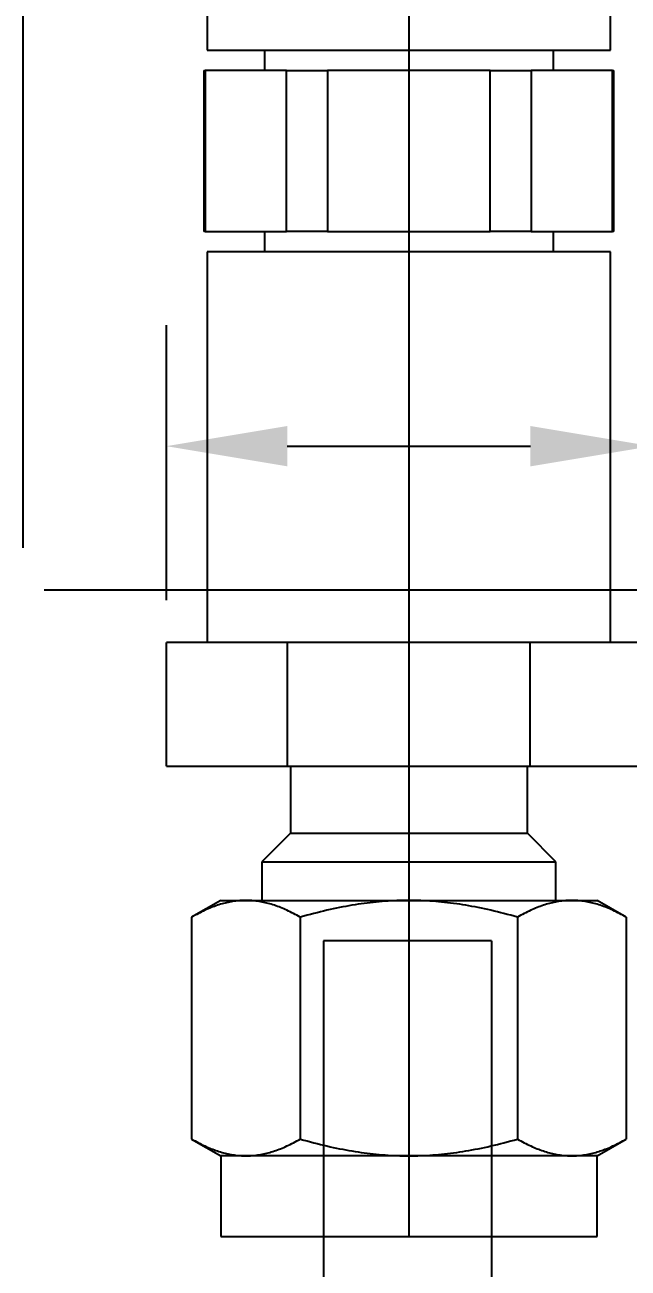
# Model space of a CAD drawing. Extents: x 22.1 to 29.7, y -15.3 to -5.1.
# Drawn here: x 26.293 to 27.191, y -8.425 to -6.575 of the extents above; entities that cross this region are included whole.
import ezdxf

# ---------------------------------------------------------------- set-up
doc = ezdxf.new("R2010")
doc.units = 0
doc.header["$MEASUREMENT"] = 0
doc.linetypes.add('CENTER2', pattern=[28.575, 19.05, -3.175, 3.175, -3.175])
doc.linetypes.add('HIDDEN2', pattern=[4.7625, 3.175, -1.5875])
doc.layers.get('0').update_dxf_attribs({"linetype": 'CONTINUOUS'})
doc.layers.get('Defpoints').update_dxf_attribs({"linetype": 'CONTINUOUS'})
for name, color, linetype in [('TRDETAIL2', 7, 'CONTINUOUS'), ('TRDETAIL3', 7, 'CONTINUOUS'), ('TRMODEL1', 7, 'CONTINUOUS')]:
    doc.layers.add(name, color=color, linetype=linetype)
doc.dimstyles.get("Standard").update_dxf_attribs({"dimtxt": 0.18, "dimasz": 0.18, "dimexe": 0.18, "dimexo": 0.0625, "dimgap": 0.09, "dimtad": 0, "dimtih": 1, "dimtoh": 1, "dimdec": 4, "dimzin": 0, "dimdsep": 46, "dimtxsty": 'Standard', "dimcen": 0.09, "dimadec": 0, "dimazin": 0, "dimtfac": 1, "dimtdec": 4, "dimtofl": 0, "dimtmove": 0, "dimatfit": 3, "dimfxl": 1, "dimtolj": 1, "dimtzin": 0, "dimarcsym": 0})

# ---------------------------------------------------------------- blocks, each defined once
blk = doc.blocks.new('*D20')
at = {"color": 0, "linetype": 'Continuous', "lineweight": -2, "transparency": 16777216}
for p, q in [((25.2398, -7.3532), (25.2398, -6.2978)), ((26.291, -7.3532), (26.291, -6.2978)), ((25.0598, -6.4778), (24.8798, -6.4778)), ((26.471, -6.4778), (26.651, -6.4778))]:
    blk.add_line(p, q, dxfattribs=at)
at = {"color": 0, "linetype": 'Continuous', "transparency": 16777216}
for points in [[(25.0598, -6.4478), (25.0598, -6.5078), (25.2398, -6.4778)], [(26.471, -6.4478), (26.471, -6.5078), (26.291, -6.4778)]]:
    blk.add_solid(points, dxfattribs=at)
at = {"layer": 'Defpoints', "color": 0, "linetype": 'Continuous', "transparency": 16777216}
for p in [(26.291, -6.4778), (25.2398, -7.4157), (26.291, -7.4157)]:
    blk.add_point(p, dxfattribs=at)
at = {"color": 0, "linetype": 'Continuous', "transparency": 16777216, "insert": (25.7654, -6.4778), "char_height": 0.18, "attachment_point": 5}
blk.add_mtext('\\A1;1.0511', dxfattribs=at)
blk = doc.blocks.new('*D24')
at = {"color": 0, "linetype": 'Continuous', "lineweight": -2, "transparency": 16777216}
for p, q in [((26.5039, -7.4311), (26.5039, -7.0218)), ((27.2256, -7.4311), (27.2256, -7.0218)), ((26.6839, -7.2018), (27.0456, -7.2018)), ((27.2256, -7.2018), (27.4056, -7.2018))]:
    blk.add_line(p, q, dxfattribs=at)
at = {"color": 0, "linetype": 'Continuous', "transparency": 16777216}
for points in [[(26.6839, -7.1718), (26.6839, -7.2318), (26.5039, -7.2018)], [(27.0456, -7.1718), (27.0456, -7.2318), (27.2256, -7.2018)]]:
    blk.add_solid(points, dxfattribs=at)
at = {"layer": 'Defpoints', "color": 0, "linetype": 'Continuous', "transparency": 16777216}
for p in [(27.2256, -7.2018), (26.5039, -7.4936), (27.2256, -7.4936)]:
    blk.add_point(p, dxfattribs=at)
at = {"color": 0, "linetype": 'Continuous', "transparency": 16777216, "insert": (27.9006, -7.2018), "char_height": 0.18, "attachment_point": 5}
blk.add_mtext('\\A1;0.7217', dxfattribs=at)
blk = doc.blocks.new('*D27')
at = {"color": 0, "linetype": 'Continuous', "lineweight": -2, "transparency": 16777216}
for p, q in [((26.3222, -7.4157), (29.4986, -7.4157)), ((29.4086, -7.5057), (29.4086, -8.4304)), ((29.4086, -10.7651), (29.4086, -9.8404)), ((26.0215, -10.8551), (29.4986, -10.8551))]:
    blk.add_line(p, q, dxfattribs=at)
at = {"color": 0, "linetype": 'Continuous', "transparency": 16777216}
for points in [[(29.3936, -7.5057), (29.4236, -7.5057), (29.4086, -7.4157)], [(29.3936, -10.7651), (29.4236, -10.7651), (29.4086, -10.8551)]]:
    blk.add_solid(points, dxfattribs=at)
at = {"layer": 'Defpoints', "color": 0, "linetype": 'Continuous', "transparency": 16777216}
for p in [(26.291, -7.4157), (29.4086, -7.4157), (25.9903, -10.8551)]:
    blk.add_point(p, dxfattribs=at)
at = {"color": 0, "linetype": 'Continuous', "transparency": 16777216, "insert": (29.4086, -9.1354), "char_height": 0.09, "width": 0.45, "attachment_point": 5}
blk.add_mtext("\\A1;3.4394 Estimated Height, may vary based on machinist's adjustments", dxfattribs=at)

msp = doc.modelspace()

# ---------------------------------------------------------------- linework, layer by layer
at = {"color": 0, "linetype": 'Continuous'}
for p, q in [((26.98776, -7.93782), (26.73776, -7.93782)), ((26.73776, -7.93782), (26.73776, -8.73934))]:
    msp.add_line(p, q, dxfattribs=at)
at = {"layer": 'TRDETAIL2', "color": 0, "linetype": 'HIDDEN2'}
msp.add_line((26.98776, -7.93782), (26.98776, -8.89434), dxfattribs=at)
at = {"layer": 'TRDETAIL3', "color": 252, "linetype": 'CENTER2'}
msp.add_line((26.86479, -5.14762), (26.86479, -8.37762), dxfattribs=at)
at = {"layer": 'TRMODEL1', "color": 252, "linetype": 'Continuous'}
for p, q in [((26.56479, -6.03162), (26.56479, -6.61262)), ((27.16479, -6.61262), (27.16479, -6.03162)), ((26.56479, -6.61262), (27.16479, -6.61262)), ((26.64979, -6.61262), (26.64979, -6.64262)), ((27.07979, -6.64262), (27.07979, -6.61262)), ((26.55979, -6.64262), (26.56183, -6.64262)), ((26.55979, -6.64262), (26.55979, -6.88262)), ((26.68277, -6.64262), (26.56183, -6.64262)), ((26.56183, -6.64262), (26.56183, -6.88262)), ((26.68277, -6.64262), (26.74385, -6.64262)), ((26.68277, -6.88262), (26.68277, -6.64262)), ((26.98572, -6.64262), (26.74385, -6.64262)), ((26.74385, -6.64262), (26.74385, -6.88262)), ((26.98572, -6.64262), (27.04681, -6.64262)), ((26.98572, -6.88262), (26.98572, -6.64262)), ((27.04681, -6.64262), (27.04681, -6.88262)), ((27.16774, -6.64262), (27.04681, -6.64262)), ((27.16774, -6.64262), (27.16979, -6.64262)), ((27.16774, -6.88262), (27.16774, -6.64262)), ((27.16979, -6.88262), (27.16979, -6.64262)), ((26.56183, -6.88262), (26.55979, -6.88262)), ((26.56183, -6.88262), (26.68277, -6.88262)), ((26.64979, -6.88262), (26.64979, -6.91262)), ((26.74385, -6.88262), (26.68277, -6.88262)), ((26.74385, -6.88262), (26.98572, -6.88262)), ((27.04681, -6.88262), (26.98572, -6.88262)), ((27.04681, -6.88262), (27.16774, -6.88262)), ((27.07979, -6.91262), (27.07979, -6.88262)), ((27.16979, -6.88262), (27.16774, -6.88262)), ((27.16479, -6.91262), (26.56479, -6.91262)), ((26.56479, -6.91262), (26.56479, -7.49362)), ((27.16479, -7.49362), (27.16479, -6.91262)), ((26.68436, -7.49362), (26.50394, -7.49362)), ((26.50394, -7.67762), (26.50394, -7.49362)), ((27.04521, -7.49362), (26.68436, -7.49362)), ((26.68436, -7.67762), (26.68436, -7.49362)), ((27.04521, -7.67762), (27.04521, -7.49362)), ((27.22563, -7.49362), (27.04521, -7.49362)), ((26.50394, -7.67762), (26.68436, -7.67762)), ((26.68436, -7.67762), (27.04521, -7.67762)), ((26.68854, -7.67762), (26.68854, -7.77762)), ((27.04104, -7.77762), (27.04104, -7.67762)), ((27.04521, -7.67762), (27.22563, -7.67762)), ((26.68854, -7.77762), (26.64604, -7.82012)), ((26.68854, -7.77762), (27.04104, -7.77762)), ((27.08354, -7.82012), (27.04104, -7.77762)), ((26.64604, -7.82012), (27.08354, -7.82012)), ((26.64604, -7.82012), (26.64604, -7.87762)), ((27.08354, -7.87762), (27.08354, -7.82012)), ((26.58479, -7.87762), (26.54147, -7.90263)), ((26.58479, -7.87762), (26.6223, -7.87762)), ((26.60015, -7.87963), (26.59793, -7.88005)), ((26.60237, -7.87925), (26.60015, -7.87963)), ((26.60458, -7.87891), (26.60237, -7.87925)), ((26.60679, -7.87861), (26.60458, -7.87891)), ((26.60901, -7.87835), (26.60679, -7.87861)), ((26.61122, -7.87813), (26.60901, -7.87835)), ((26.61343, -7.87795), (26.61122, -7.87813)), ((26.61564, -7.87781), (26.61343, -7.87795)), ((26.61786, -7.8777), (26.61564, -7.87781)), ((26.62008, -7.87764), (26.61786, -7.8777)), ((26.6223, -7.87762), (26.62008, -7.87764)), ((26.62452, -7.87764), (26.6223, -7.87762)), ((26.6223, -7.87762), (26.86479, -7.87762)), ((26.62674, -7.8777), (26.62452, -7.87764)), ((26.62896, -7.87781), (26.62674, -7.8777)), ((26.63117, -7.87795), (26.62896, -7.87781)), ((26.63338, -7.87813), (26.63117, -7.87795)), ((26.63559, -7.87835), (26.63338, -7.87813)), ((26.6378, -7.87861), (26.63559, -7.87835)), ((26.64002, -7.87891), (26.6378, -7.87861)), ((26.64223, -7.87925), (26.64002, -7.87891)), ((26.64445, -7.87963), (26.64223, -7.87925)), ((26.64667, -7.88005), (26.64445, -7.87963)), ((26.82049, -7.87963), (26.81605, -7.88005)), ((26.82492, -7.87925), (26.82049, -7.87963)), ((26.82935, -7.87891), (26.82492, -7.87925)), ((26.83378, -7.87861), (26.82935, -7.87891)), ((26.8382, -7.87835), (26.83378, -7.87861)), ((26.84262, -7.87813), (26.8382, -7.87835)), ((26.84704, -7.87795), (26.84262, -7.87813)), ((26.85147, -7.87781), (26.84704, -7.87795)), ((26.8559, -7.8777), (26.85147, -7.87781)), ((26.86034, -7.87764), (26.8559, -7.8777)), ((26.86479, -7.87762), (26.86034, -7.87764)), ((26.86479, -7.87762), (27.10727, -7.87762)), ((26.86923, -7.87764), (26.86479, -7.87762)), ((26.87367, -7.8777), (26.86923, -7.87764)), ((26.8781, -7.87781), (26.87367, -7.8777)), ((26.88253, -7.87795), (26.8781, -7.87781)), ((26.88695, -7.87813), (26.88253, -7.87795)), ((26.89137, -7.87835), (26.88695, -7.87813)), ((26.89579, -7.87861), (26.89137, -7.87835)), ((26.90022, -7.87891), (26.89579, -7.87861)), ((26.90465, -7.87925), (26.90022, -7.87891)), ((26.90908, -7.87963), (26.90465, -7.87925)), ((26.91352, -7.88005), (26.90908, -7.87963)), ((27.08512, -7.87963), (27.0829, -7.88005)), ((27.08734, -7.87925), (27.08512, -7.87963)), ((27.08956, -7.87891), (27.08734, -7.87925)), ((27.09177, -7.87861), (27.08956, -7.87891)), ((27.09398, -7.87835), (27.09177, -7.87861)), ((27.09619, -7.87813), (27.09398, -7.87835)), ((27.0984, -7.87795), (27.09619, -7.87813)), ((27.10062, -7.87781), (27.0984, -7.87795)), ((27.10283, -7.8777), (27.10062, -7.87781)), ((27.10505, -7.87764), (27.10283, -7.8777)), ((27.10727, -7.87762), (27.10505, -7.87764)), ((27.1095, -7.87764), (27.10727, -7.87762)), ((27.10727, -7.87762), (27.14479, -7.87762)), ((27.11171, -7.8777), (27.1095, -7.87764)), ((27.11393, -7.87781), (27.11171, -7.8777)), ((27.11614, -7.87795), (27.11393, -7.87781)), ((27.11835, -7.87813), (27.11614, -7.87795)), ((27.12057, -7.87835), (27.11835, -7.87813)), ((27.12278, -7.87861), (27.12057, -7.87835)), ((27.12499, -7.87891), (27.12278, -7.87861)), ((27.1272, -7.87925), (27.12499, -7.87891)), ((27.12942, -7.87963), (27.1272, -7.87925)), ((27.13164, -7.88005), (27.12942, -7.87963)), ((27.1881, -7.90263), (27.14479, -7.87762)), ((26.55155, -7.89709), (26.54906, -7.8984)), ((26.55401, -7.89583), (26.55155, -7.89709)), ((26.55646, -7.89461), (26.55401, -7.89583)), ((26.55888, -7.89344), (26.55646, -7.89461)), ((26.56128, -7.89231), (26.55888, -7.89344)), ((26.56367, -7.89123), (26.56128, -7.89231)), ((26.56604, -7.89019), (26.56367, -7.89123)), ((26.56839, -7.88919), (26.56604, -7.89019)), ((26.57073, -7.88824), (26.56839, -7.88919)), ((26.57305, -7.88733), (26.57073, -7.88824)), ((26.57537, -7.88647), (26.57305, -7.88733)), ((26.57766, -7.88564), (26.57537, -7.88647)), ((26.57995, -7.88486), (26.57766, -7.88564)), ((26.58223, -7.88411), (26.57995, -7.88486)), ((26.58449, -7.88341), (26.58223, -7.88411)), ((26.58675, -7.88275), (26.58449, -7.88341)), ((26.589, -7.88213), (26.58675, -7.88275)), ((26.59124, -7.88155), (26.589, -7.88213)), ((26.59348, -7.88101), (26.59124, -7.88155)), ((26.59571, -7.88051), (26.59348, -7.88101)), ((26.59793, -7.88005), (26.59571, -7.88051)), ((26.64889, -7.88051), (26.64667, -7.88005)), ((26.65112, -7.88101), (26.64889, -7.88051)), ((26.65335, -7.88155), (26.65112, -7.88101)), ((26.6556, -7.88213), (26.65335, -7.88155)), ((26.65785, -7.88275), (26.6556, -7.88213)), ((26.6601, -7.88341), (26.65785, -7.88275)), ((26.66237, -7.88411), (26.6601, -7.88341)), ((26.66465, -7.88486), (26.66237, -7.88411)), ((26.66693, -7.88564), (26.66465, -7.88486)), ((26.66923, -7.88647), (26.66693, -7.88564)), ((26.67154, -7.88733), (26.66923, -7.88647)), ((26.67387, -7.88824), (26.67154, -7.88733)), ((26.67621, -7.88919), (26.67387, -7.88824)), ((26.67856, -7.89019), (26.67621, -7.88919)), ((26.68093, -7.89123), (26.67856, -7.89019)), ((26.68331, -7.89231), (26.68093, -7.89123)), ((26.68572, -7.89344), (26.68331, -7.89231)), ((26.68814, -7.89461), (26.68572, -7.89344)), ((26.69058, -7.89583), (26.68814, -7.89461)), ((26.69305, -7.89709), (26.69058, -7.89583)), ((26.69553, -7.8984), (26.69305, -7.89709)), ((26.72329, -7.89709), (26.71832, -7.8984)), ((26.72821, -7.89583), (26.72329, -7.89709)), ((26.7331, -7.89461), (26.72821, -7.89583)), ((26.73795, -7.89344), (26.7331, -7.89461)), ((26.74275, -7.89231), (26.73795, -7.89344)), ((26.74753, -7.89123), (26.74275, -7.89231)), ((26.75226, -7.89019), (26.74753, -7.89123)), ((26.75697, -7.88919), (26.75226, -7.89019)), ((26.76165, -7.88824), (26.75697, -7.88919)), ((26.7663, -7.88733), (26.76165, -7.88824)), ((26.77092, -7.88647), (26.7663, -7.88733)), ((26.77552, -7.88564), (26.77092, -7.88647)), ((26.78009, -7.88486), (26.77552, -7.88564)), ((26.78464, -7.88411), (26.78009, -7.88486)), ((26.78918, -7.88341), (26.78464, -7.88411)), ((26.79369, -7.88275), (26.78918, -7.88341)), ((26.79819, -7.88213), (26.79369, -7.88275)), ((26.80267, -7.88155), (26.79819, -7.88213)), ((26.80714, -7.88101), (26.80267, -7.88155)), ((26.8116, -7.88051), (26.80714, -7.88101)), ((26.81605, -7.88005), (26.8116, -7.88051)), ((26.91797, -7.88051), (26.91352, -7.88005)), ((26.92243, -7.88101), (26.91797, -7.88051)), ((26.9269, -7.88155), (26.92243, -7.88101)), ((26.93138, -7.88213), (26.9269, -7.88155)), ((26.93588, -7.88275), (26.93138, -7.88213)), ((26.94039, -7.88341), (26.93588, -7.88275)), ((26.94493, -7.88411), (26.94039, -7.88341)), ((26.94948, -7.88486), (26.94493, -7.88411)), ((26.95405, -7.88564), (26.94948, -7.88486)), ((26.95865, -7.88647), (26.95405, -7.88564)), ((26.96327, -7.88733), (26.95865, -7.88647)), ((26.96792, -7.88824), (26.96327, -7.88733)), ((26.9726, -7.88919), (26.96792, -7.88824)), ((26.97731, -7.89019), (26.9726, -7.88919)), ((26.98204, -7.89123), (26.97731, -7.89019)), ((26.98682, -7.89231), (26.98204, -7.89123)), ((26.99163, -7.89344), (26.98682, -7.89231)), ((26.99647, -7.89461), (26.99163, -7.89344)), ((27.00136, -7.89583), (26.99647, -7.89461)), ((27.00628, -7.89709), (27.00136, -7.89583)), ((27.01125, -7.8984), (27.00628, -7.89709)), ((27.03652, -7.89709), (27.03404, -7.8984)), ((27.03899, -7.89583), (27.03652, -7.89709)), ((27.04143, -7.89461), (27.03899, -7.89583)), ((27.04385, -7.89344), (27.04143, -7.89461)), ((27.04626, -7.89231), (27.04385, -7.89344)), ((27.04864, -7.89123), (27.04626, -7.89231)), ((27.05101, -7.89019), (27.04864, -7.89123)), ((27.05337, -7.88919), (27.05101, -7.89019)), ((27.0557, -7.88824), (27.05337, -7.88919)), ((27.05803, -7.88733), (27.0557, -7.88824)), ((27.06034, -7.88647), (27.05803, -7.88733)), ((27.06264, -7.88564), (27.06034, -7.88647)), ((27.06493, -7.88486), (27.06264, -7.88564)), ((27.0672, -7.88411), (27.06493, -7.88486)), ((27.06947, -7.88341), (27.0672, -7.88411)), ((27.07173, -7.88275), (27.06947, -7.88341)), ((27.07397, -7.88213), (27.07173, -7.88275)), ((27.07622, -7.88155), (27.07397, -7.88213)), ((27.07845, -7.88101), (27.07622, -7.88155)), ((27.08068, -7.88051), (27.07845, -7.88101)), ((27.0829, -7.88005), (27.08068, -7.88051)), ((27.13386, -7.88051), (27.13164, -7.88005)), ((27.13609, -7.88101), (27.13386, -7.88051)), ((27.13833, -7.88155), (27.13609, -7.88101)), ((27.14057, -7.88213), (27.13833, -7.88155)), ((27.14282, -7.88275), (27.14057, -7.88213)), ((27.14508, -7.88341), (27.14282, -7.88275)), ((27.14734, -7.88411), (27.14508, -7.88341)), ((27.14962, -7.88486), (27.14734, -7.88411)), ((27.15191, -7.88564), (27.14962, -7.88486)), ((27.15421, -7.88647), (27.15191, -7.88564)), ((27.15652, -7.88733), (27.15421, -7.88647)), ((27.15884, -7.88824), (27.15652, -7.88733)), ((27.16118, -7.88919), (27.15884, -7.88824)), ((27.16353, -7.89019), (27.16118, -7.88919)), ((27.1659, -7.89123), (27.16353, -7.89019)), ((27.16829, -7.89231), (27.1659, -7.89123)), ((27.17069, -7.89344), (27.16829, -7.89231)), ((27.17312, -7.89461), (27.17069, -7.89344)), ((27.17556, -7.89583), (27.17312, -7.89461)), ((27.17802, -7.89709), (27.17556, -7.89583)), ((27.18051, -7.8984), (27.17802, -7.89709)), ((26.54403, -7.90117), (26.54147, -7.90263)), ((26.54147, -7.90263), (26.54147, -8.23261)), ((26.54656, -7.89976), (26.54403, -7.90117)), ((26.54906, -7.8984), (26.54656, -7.89976)), ((26.69804, -7.89976), (26.69553, -7.8984)), ((26.70057, -7.90117), (26.69804, -7.89976)), ((26.70313, -7.90263), (26.70057, -7.90117)), ((26.70824, -7.90117), (26.70313, -7.90263)), ((26.70313, -7.90263), (26.70313, -8.23261)), ((26.7133, -7.89976), (26.70824, -7.90117)), ((26.71832, -7.8984), (26.7133, -7.89976)), ((27.01627, -7.89976), (27.01125, -7.8984)), ((27.02133, -7.90117), (27.01627, -7.89976)), ((27.02644, -7.90263), (27.02133, -7.90117)), ((27.029, -7.90117), (27.02644, -7.90263)), ((27.02644, -7.90263), (27.02644, -8.23261)), ((27.03153, -7.89976), (27.029, -7.90117)), ((27.03404, -7.8984), (27.03153, -7.89976)), ((27.18301, -7.89976), (27.18051, -7.8984)), ((27.18555, -7.90117), (27.18301, -7.89976)), ((27.1881, -7.90263), (27.18555, -7.90117)), ((27.1881, -7.90263), (27.1881, -8.23261)), ((26.54147, -8.23261), (26.54403, -8.23407)), ((26.54147, -8.23261), (26.58479, -8.25762)), ((26.54403, -8.23407), (26.54656, -8.23548)), ((26.54656, -8.23548), (26.54906, -8.23684)), ((26.54906, -8.23684), (26.55155, -8.23815)), ((26.55155, -8.23815), (26.55401, -8.23942)), ((26.55401, -8.23942), (26.55646, -8.24064)), ((26.55646, -8.24064), (26.55888, -8.24181)), ((26.55888, -8.24181), (26.56128, -8.24294)), ((26.56128, -8.24294), (26.56367, -8.24402)), ((26.56367, -8.24402), (26.56604, -8.24506)), ((26.56604, -8.24506), (26.56839, -8.24605)), ((26.56839, -8.24605), (26.57073, -8.24701)), ((26.57073, -8.24701), (26.57305, -8.24791)), ((26.57305, -8.24791), (26.57537, -8.24878)), ((26.57537, -8.24878), (26.57766, -8.24961)), ((26.57766, -8.24961), (26.57995, -8.25039)), ((26.66465, -8.25039), (26.66693, -8.24961)), ((26.66693, -8.24961), (26.66923, -8.24878)), ((26.66923, -8.24878), (26.67154, -8.24791)), ((26.67154, -8.24791), (26.67387, -8.24701)), ((26.67387, -8.24701), (26.67621, -8.24605)), ((26.67621, -8.24605), (26.67856, -8.24506)), ((26.67856, -8.24506), (26.68093, -8.24402)), ((26.68093, -8.24402), (26.68331, -8.24294)), ((26.68331, -8.24294), (26.68572, -8.24181)), ((26.68572, -8.24181), (26.68814, -8.24064)), ((26.68814, -8.24064), (26.69058, -8.23942)), ((26.69058, -8.23942), (26.69305, -8.23815)), ((26.69305, -8.23815), (26.69553, -8.23684)), ((26.69553, -8.23684), (26.69804, -8.23548)), ((26.69804, -8.23548), (26.70057, -8.23407)), ((26.70057, -8.23407), (26.70313, -8.23261)), ((26.70313, -8.23261), (26.70824, -8.23407)), ((26.70824, -8.23407), (26.7133, -8.23548)), ((26.7133, -8.23548), (26.71832, -8.23684)), ((26.71832, -8.23684), (26.72329, -8.23815)), ((26.72329, -8.23815), (26.72821, -8.23942)), ((26.72821, -8.23942), (26.7331, -8.24064)), ((26.7331, -8.24064), (26.73795, -8.24181)), ((26.73795, -8.24181), (26.74275, -8.24294)), ((26.74275, -8.24294), (26.74753, -8.24402)), ((26.74753, -8.24402), (26.75226, -8.24506)), ((26.75226, -8.24506), (26.75697, -8.24605)), ((26.75697, -8.24605), (26.76165, -8.24701)), ((26.76165, -8.24701), (26.7663, -8.24791)), ((26.7663, -8.24791), (26.77092, -8.24878)), ((26.77092, -8.24878), (26.77552, -8.24961)), ((26.77552, -8.24961), (26.78009, -8.25039)), ((26.94948, -8.25039), (26.95405, -8.24961)), ((26.95405, -8.24961), (26.95865, -8.24878)), ((26.95865, -8.24878), (26.96327, -8.24791)), ((26.96327, -8.24791), (26.96792, -8.24701)), ((26.96792, -8.24701), (26.9726, -8.24605)), ((26.9726, -8.24605), (26.97731, -8.24506)), ((26.97731, -8.24506), (26.98204, -8.24402)), ((26.98204, -8.24402), (26.98682, -8.24294)), ((26.98682, -8.24294), (26.99163, -8.24181)), ((26.99163, -8.24181), (26.99647, -8.24064)), ((26.99647, -8.24064), (27.00136, -8.23942)), ((27.00136, -8.23942), (27.00628, -8.23815)), ((27.00628, -8.23815), (27.01125, -8.23684)), ((27.01125, -8.23684), (27.01627, -8.23548)), ((27.01627, -8.23548), (27.02133, -8.23407)), ((27.02133, -8.23407), (27.02644, -8.23261)), ((27.02644, -8.23261), (27.029, -8.23407)), ((27.029, -8.23407), (27.03153, -8.23548)), ((27.03153, -8.23548), (27.03404, -8.23684)), ((27.03404, -8.23684), (27.03652, -8.23815)), ((27.03652, -8.23815), (27.03899, -8.23942)), ((27.03899, -8.23942), (27.04143, -8.24064)), ((27.04143, -8.24064), (27.04385, -8.24181)), ((27.04385, -8.24181), (27.04626, -8.24294)), ((27.04626, -8.24294), (27.04864, -8.24402)), ((27.04864, -8.24402), (27.05101, -8.24506)), ((27.05101, -8.24506), (27.05337, -8.24605)), ((27.05337, -8.24605), (27.0557, -8.24701)), ((27.0557, -8.24701), (27.05803, -8.24791)), ((27.05803, -8.24791), (27.06034, -8.24878)), ((27.06034, -8.24878), (27.06264, -8.24961)), ((27.06264, -8.24961), (27.06493, -8.25039)), ((27.14479, -8.25762), (27.1881, -8.23261)), ((27.14962, -8.25039), (27.15191, -8.24961)), ((27.15191, -8.24961), (27.15421, -8.24878)), ((27.15421, -8.24878), (27.15652, -8.24791)), ((27.15652, -8.24791), (27.15884, -8.24701)), ((27.15884, -8.24701), (27.16118, -8.24605)), ((27.16118, -8.24605), (27.16353, -8.24506)), ((27.16353, -8.24506), (27.1659, -8.24402)), ((27.1659, -8.24402), (27.16829, -8.24294)), ((27.16829, -8.24294), (27.17069, -8.24181)), ((27.17069, -8.24181), (27.17312, -8.24064)), ((27.17312, -8.24064), (27.17556, -8.23942)), ((27.17556, -8.23942), (27.17802, -8.23815)), ((27.17802, -8.23815), (27.18051, -8.23684)), ((27.18051, -8.23684), (27.18301, -8.23548)), ((27.18301, -8.23548), (27.18555, -8.23407)), ((27.18555, -8.23407), (27.1881, -8.23261)), ((26.57995, -8.25039), (26.58223, -8.25113)), ((26.58223, -8.25113), (26.58449, -8.25183)), ((26.58449, -8.25183), (26.58675, -8.25249)), ((26.6223, -8.25762), (26.58479, -8.25762)), ((26.58479, -8.25762), (26.58479, -8.37762)), ((26.58675, -8.25249), (26.589, -8.25311)), ((26.589, -8.25311), (26.59124, -8.25369)), ((26.59124, -8.25369), (26.59348, -8.25423)), ((26.59348, -8.25423), (26.59571, -8.25473)), ((26.59571, -8.25473), (26.59793, -8.25519)), ((26.59793, -8.25519), (26.60015, -8.25561)), ((26.60015, -8.25561), (26.60237, -8.25599)), ((26.60237, -8.25599), (26.60458, -8.25633)), ((26.60458, -8.25633), (26.60679, -8.25663)), ((26.60679, -8.25663), (26.60901, -8.2569)), ((26.60901, -8.2569), (26.61122, -8.25712)), ((26.61122, -8.25712), (26.61343, -8.2573)), ((26.61343, -8.2573), (26.61564, -8.25744)), ((26.61564, -8.25744), (26.61786, -8.25754)), ((26.61786, -8.25754), (26.62008, -8.2576)), ((26.62008, -8.2576), (26.6223, -8.25762)), ((26.6223, -8.25762), (26.62452, -8.2576)), ((26.86479, -8.25762), (26.6223, -8.25762)), ((26.62452, -8.2576), (26.62674, -8.25754)), ((26.62674, -8.25754), (26.62896, -8.25744)), ((26.62896, -8.25744), (26.63117, -8.2573)), ((26.63117, -8.2573), (26.63338, -8.25712)), ((26.63338, -8.25712), (26.63559, -8.2569)), ((26.63559, -8.2569), (26.6378, -8.25663)), ((26.6378, -8.25663), (26.64002, -8.25633)), ((26.64002, -8.25633), (26.64223, -8.25599)), ((26.64223, -8.25599), (26.64445, -8.25561)), ((26.64445, -8.25561), (26.64667, -8.25519)), ((26.64667, -8.25519), (26.64889, -8.25473)), ((26.64889, -8.25473), (26.65112, -8.25423)), ((26.65112, -8.25423), (26.65335, -8.25369)), ((26.65335, -8.25369), (26.6556, -8.25311)), ((26.6556, -8.25311), (26.65785, -8.25249)), ((26.65785, -8.25249), (26.6601, -8.25183)), ((26.6601, -8.25183), (26.66237, -8.25113)), ((26.66237, -8.25113), (26.66465, -8.25039)), ((26.78009, -8.25039), (26.78464, -8.25113)), ((26.78464, -8.25113), (26.78918, -8.25183)), ((26.78918, -8.25183), (26.79369, -8.25249)), ((26.79369, -8.25249), (26.79819, -8.25311)), ((26.79819, -8.25311), (26.80267, -8.25369)), ((26.80267, -8.25369), (26.80714, -8.25423)), ((26.80714, -8.25423), (26.8116, -8.25473)), ((26.8116, -8.25473), (26.81605, -8.25519)), ((26.81605, -8.25519), (26.82049, -8.25561)), ((26.82049, -8.25561), (26.82492, -8.25599)), ((26.82492, -8.25599), (26.82935, -8.25633)), ((26.82935, -8.25633), (26.83378, -8.25663)), ((26.83378, -8.25663), (26.8382, -8.2569)), ((26.8382, -8.2569), (26.84262, -8.25712)), ((26.84262, -8.25712), (26.84704, -8.2573)), ((26.84704, -8.2573), (26.85147, -8.25744)), ((26.85147, -8.25744), (26.8559, -8.25754)), ((26.8559, -8.25754), (26.86034, -8.2576)), ((26.86034, -8.2576), (26.86479, -8.25762)), ((26.86479, -8.25762), (26.86923, -8.2576)), ((27.10727, -8.25762), (26.86479, -8.25762)), ((26.86923, -8.2576), (26.87367, -8.25754)), ((26.87367, -8.25754), (26.8781, -8.25744)), ((26.8781, -8.25744), (26.88253, -8.2573)), ((26.88253, -8.2573), (26.88695, -8.25712)), ((26.88695, -8.25712), (26.89137, -8.2569)), ((26.89137, -8.2569), (26.89579, -8.25663)), ((26.89579, -8.25663), (26.90022, -8.25633)), ((26.90022, -8.25633), (26.90465, -8.25599)), ((26.90465, -8.25599), (26.90908, -8.25561)), ((26.90908, -8.25561), (26.91352, -8.25519)), ((26.91352, -8.25519), (26.91797, -8.25473)), ((26.91797, -8.25473), (26.92243, -8.25423)), ((26.92243, -8.25423), (26.9269, -8.25369)), ((26.9269, -8.25369), (26.93138, -8.25311)), ((26.93138, -8.25311), (26.93588, -8.25249)), ((26.93588, -8.25249), (26.94039, -8.25183)), ((26.94039, -8.25183), (26.94493, -8.25113)), ((26.94493, -8.25113), (26.94948, -8.25039)), ((27.06493, -8.25039), (27.0672, -8.25113)), ((27.0672, -8.25113), (27.06947, -8.25183)), ((27.06947, -8.25183), (27.07173, -8.25249)), ((27.07173, -8.25249), (27.07397, -8.25311)), ((27.07397, -8.25311), (27.07622, -8.25369)), ((27.07622, -8.25369), (27.07845, -8.25423)), ((27.07845, -8.25423), (27.08068, -8.25473)), ((27.08068, -8.25473), (27.0829, -8.25519)), ((27.0829, -8.25519), (27.08512, -8.25561)), ((27.08512, -8.25561), (27.08734, -8.25599)), ((27.08734, -8.25599), (27.08956, -8.25633)), ((27.08956, -8.25633), (27.09177, -8.25663)), ((27.09177, -8.25663), (27.09398, -8.2569)), ((27.09398, -8.2569), (27.09619, -8.25712)), ((27.09619, -8.25712), (27.0984, -8.2573)), ((27.0984, -8.2573), (27.10062, -8.25744)), ((27.10062, -8.25744), (27.10283, -8.25754)), ((27.10283, -8.25754), (27.10505, -8.2576)), ((27.10505, -8.2576), (27.10727, -8.25762)), ((27.10727, -8.25762), (27.1095, -8.2576)), ((27.14479, -8.25762), (27.10727, -8.25762)), ((27.1095, -8.2576), (27.11171, -8.25754)), ((27.11171, -8.25754), (27.11393, -8.25744)), ((27.11393, -8.25744), (27.11614, -8.2573)), ((27.11614, -8.2573), (27.11835, -8.25712)), ((27.11835, -8.25712), (27.12057, -8.2569)), ((27.12057, -8.2569), (27.12278, -8.25663)), ((27.12278, -8.25663), (27.12499, -8.25633)), ((27.12499, -8.25633), (27.1272, -8.25599)), ((27.1272, -8.25599), (27.12942, -8.25561)), ((27.12942, -8.25561), (27.13164, -8.25519)), ((27.13164, -8.25519), (27.13386, -8.25473)), ((27.13386, -8.25473), (27.13609, -8.25423)), ((27.13609, -8.25423), (27.13833, -8.25369)), ((27.13833, -8.25369), (27.14057, -8.25311)), ((27.14057, -8.25311), (27.14282, -8.25249)), ((27.14282, -8.25249), (27.14508, -8.25183)), ((27.14479, -8.37762), (27.14479, -8.25762)), ((27.14508, -8.25183), (27.14734, -8.25113)), ((27.14734, -8.25113), (27.14962, -8.25039)), ((26.58479, -8.37762), (27.14479, -8.37762))]:
    msp.add_line(p, q, dxfattribs=at)

# ---------------------------------------------------------------- dimensions: what is measured, and where the dimension line sits
at = {"color": 6, "linetype": 'Continuous'}
dim = msp.add_linear_dim(base=(26.29095, -6.47782), p1=(25.23983, -7.41574), p2=(26.29095, -7.41574), dimstyle='Standard', dxfattribs=at)
dim.commit()
dim.dimension.update_dxf_attribs({"geometry": '*D20', "text_midpoint": (25.76539, -6.47782)})
at = {"color": 3, "linetype": 'Continuous'}
dim = msp.add_linear_dim(base=(27.22563, -7.20183), p1=(26.50394, -7.49362), p2=(27.22563, -7.49362), dimstyle='Standard', dxfattribs=at)
dim.commit()
dim.dimension.update_dxf_attribs({"geometry": '*D24', "text_midpoint": (27.90063, -7.20183)})
at = {"color": 6, "linetype": 'Continuous'}
dim = msp.add_linear_dim(base=(29.40862, -7.41574), p1=(25.99029, -10.85515), p2=(26.29095, -7.41574), angle=90, text="<> Estimated Height, may vary based on machinist's adjustments", dimstyle='Standard', override={"dimscale": 0.5}, dxfattribs=at)
dim.commit()
dim.dimension.update_dxf_attribs({"geometry": '*D27', "text_midpoint": (29.40862, -9.13544)})

doc.saveas('drawing.dxf')
